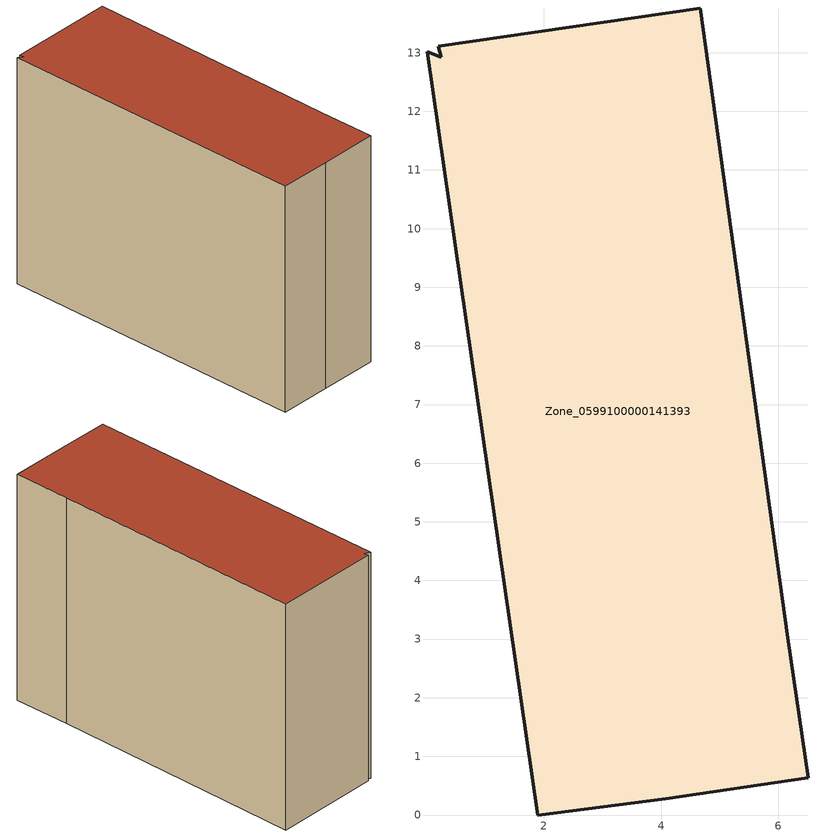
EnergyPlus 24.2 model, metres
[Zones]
Zone_0599100000141393
 floor ground (C_G): 0.01,13.02 0.25,12.93 0.2,13.11 4.67,13.76 6.16,3.02 6.51,0.64 4.08,0.28 1.9,0 z0
 wall outside (C_F): 4.08,0.28 6.51,0.64 6.16,3.02 4.67,13.76 0.2,13.11 0.25,12.93 0.01,13.02 1.9,0 4.08,0.28 z0:9.77
 roof outside (C_R): 0.25,12.93 0.01,13.02 1.9,0 4.08,0.28 6.51,0.64 6.16,3.02 4.67,13.76 0.2,13.11 z9.77
[BUILDING]
Pand.0599100000141393: North Axis=0; Terrain=City; Loads Convergence Tolerance Value=0.04; Temperature Convergence Tolerance Value=0.4; Solar Distribution=FullExterior; Maximum Number of Warmup Days=25; Minimum Number of Warmup Days=1
[Site:Location]
Rotterdam.The.Hague.AP_ZH_NLD Design_Conditions: Latitude=51.96; Longitude=4.45; Time Zone=1; Elevation=-4.5
[SITE:GROUNDTEMPERATURE:BUILDINGSURFACE]
18, 18, 18, 18, 18, 18, 18, 18, 18, 18, 18, 18
[MATERIAL] Thermal Absorptance=0.9; Solar Absorptance=0.7; Visible Absorptance=0.7
Name | Roughness | Thickness | Conductivity | Density | Specific Heat
G.TI.1946 | MediumSmooth | 0.15 | 1 | 540 | 1210
F.TI.1946 | Rough | 0.3 | 0.857143 | 1920 | 840
R.TI.1946 | MediumRough | 0.2 | 0.1 | 1500 | 1000
[CONSTRUCTION]
C_G: G.TI.1946
C_F: F.TI.1946
C_R: R.TI.1946
[ZONE]
Zone_0599100000141393: Type=1; Multiplier=1; Ceiling Height=Autocalculate; Volume=Autocalculate; Floor Area=autocalculate; Part of Total Floor Area=Yes
[ZONEINFILTRATION:DESIGNFLOWRATE]
Infil_Zone_0599100000141393: Zone or ZoneList or Space or SpaceList=Zone_0599100000141393; Schedule=AlwaysOn; Design Flow Rate Calculation Method=Flow/Area; Flow Rate per Floor Area=0.003; Constant Term Coefficient=1; Temperature Term Coefficient=0; Velocity Term Coefficient=0; Velocity Squared Term Coefficient=0
[HVACTEMPLATE:ZONE:IDEALLOADSAIRSYSTEM]
Zone_0599100000141393: Maximum Heating Supply Air Temperature=50; Minimum Cooling Supply Air Temperature=13; Maximum Heating Supply Air Humidity Ratio=0.0156; Minimum Cooling Supply Air Humidity Ratio=0.0077; Heating Limit=NoLimit; Cooling Limit=NoLimit; Dehumidification Control Type=ConstantSensibleHeatRatio; Cooling Sensible Heat Ratio=0.7; Dehumidification Setpoint=60; Humidification Control Type=None; Humidification Setpoint=30; Outdoor Air Method=None; Outdoor Air Flow Rate per Person=0.00944; Outdoor Air Flow Rate per Zone Floor Area=0; Outdoor Air Flow Rate per Zone=0; Demand Controlled Ventilation Type=None; Outdoor Air Economizer Type=NoEconomizer; Heat Recovery Type=None; Sensible Heat Recovery Effectiveness=0.7; Latent Heat Recovery Effectiveness=0.65
[ZONECONTROL:THERMOSTAT]
ThermostatControl_Zone_0599100000141393: Zone or ZoneList=Zone_0599100000141393; Control Type Schedule=DualSetpointControlType; Control 1=Thermostat_Zone_0599100000141393; Temperature Difference Between Cutout And Setpoint=0
[THERMOSTATSETPOINT:DUALSETPOINT]
Thermostat_Zone_0599100000141393: Heating Setpoint Temperature Schedule=HeatingSetpoint_Zone_0599100000141393; Cooling Setpoint Temperature Schedule=CoolingSetpoint_Zone_0599100000141393
[SCHEDULE:COMPACT]
HeatingSetpoint_Zone_0599100000141393: Through: 12/31, For: AllDays, Until: 24:00, 21
CoolingSetpoint_Zone_0599100000141393: Through: 12/31, For: AllDays, Until: 24:00, 24
DualSetpointControlType: Through: 12/31, For: AllDays, Until: 24:00, 4
AlwaysOn: Through: 12/31, For: AllDays, Until: 24:00, 1
